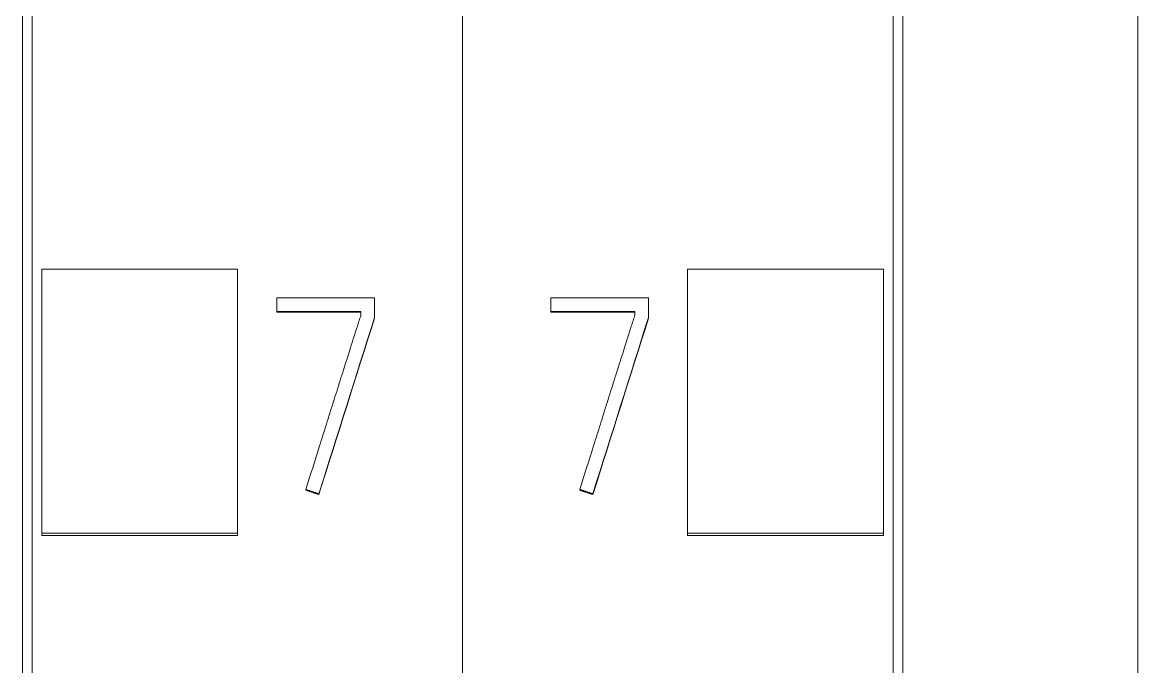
# Model space of a CAD drawing. Header units: millimetres. Extents: x 4134 to 7422, y 1400 to 3585.
# Drawn here: x 6072.95 to 6084.35, y 3314.99 to 3321.58 of the extents above; entities that cross this region are included whole.
import ezdxf

# ---------------------------------------------------------------- set-up
doc = ezdxf.new("R2010")
doc.units = ezdxf.units.MM
doc.layers.add('000-PI-Oprema', color=30, linetype='Continuous', lineweight=5)

# ---------------------------------------------------------------- blocks, each defined once
blk = doc.blocks.new('S7-1500 DQ HF - 6ES7522-1BL01-0AB0')
at = {"layer": '000-PI-Oprema', "color": 0, "linetype": 'ByBlock', "lineweight": 0}
for p, q in [((0, 134.681), (0, 21.262)), ((34.8, 134.681), (34.8, 21.262)), ((4.4, 132.4), (4.4, 23.585)), ((30.4, 23.585), (30.4, 132.4)), ((2.3, 90.572), (2.3, 93.274)), ((4.3, 93.274), (2.3, 93.274)), ((4.3, 90.572), (4.3, 93.274)), ((30.5, 90.572), (30.5, 93.274)), ((30.5, 93.274), (32.5, 93.274)), ((32.5, 90.572), (32.5, 93.274)), ((0.901, 92.839), (0.901, 92.98)), ((0.901, 92.98), (1.899, 92.98)), ((1.899, 92.98), (1.899, 92.779)), ((32.901, 92.839), (32.901, 92.98)), ((32.901, 92.98), (33.899, 92.98)), ((33.899, 92.98), (33.899, 92.779)), ((1.761, 92.839), (0.901, 92.839)), ((0.901, 92.839), (0.901, 92.833)), ((0.901, 92.833), (1.761, 92.833)), ((1.761, 92.801), (1.761, 92.839)), ((32.901, 92.839), (32.901, 92.833)), ((33.761, 92.839), (32.901, 92.839)), ((32.901, 92.833), (33.761, 92.833)), ((33.761, 92.801), (33.761, 92.839)), ((1.899, 92.779), (1.899, 92.772)), ((33.899, 92.779), (33.899, 92.772)), ((1.198, 91.019), (1.198, 91.013)), ((1.331, 90.975), (1.331, 90.969)), ((33.198, 91.019), (33.198, 91.013)), ((33.331, 90.975), (33.331, 90.969)), ((4.3, 90.572), (2.3, 90.572)), ((2.3, 90.549), (2.3, 90.572)), ((4.3, 90.549), (2.3, 90.549)), ((4.3, 90.549), (4.3, 90.572)), ((30.5, 90.549), (30.5, 90.572)), ((30.5, 90.572), (32.5, 90.572)), ((30.5, 90.549), (32.5, 90.549)), ((32.5, 90.549), (32.5, 90.572))]:
    blk.add_line(p, q, dxfattribs=at)
at = {"layer": '000-PI-Oprema', "color": 7, "linetype": 'Continuous', "lineweight": 13}
for centre, major_axis, ratio, start_param, end_param in [((-3.089, 15.101), (313.738, 999.409), 0.017713, 1.498557, 1.500366), ((-3.018, 16.231), (311.41, 991.927), 0.017584, 1.499077, 1.5009), ((28.877, 14.546), (314.869, 1003.042), 0.017776, 1.498303, 1.500106), ((28.931, 15.398), (313.115, 997.405), 0.01768, 1.498694, 1.500508)]:
    blk.add_ellipse(centre, major_axis=major_axis, ratio=ratio, start_param=start_param, end_param=end_param, dxfattribs=at)
at = {"layer": '000-PI-Oprema', "color": 0, "linetype": 'ByBlock', "lineweight": 0}
for points, knots in [([(4.5, 132.586), (4.5, 129.542), (4.5, 119.972), (4.5, 105.802), (4.5, 91.235), (4.5, 77.025), (4.5, 62.731), (4.5, 47.245), (4.5, 34.605), (4.5, 26.64), (4.5, 23.299)], [0, 0, 0, 0, 0.083934, 0.263736, 0.389889, 0.484142, 0.653794, 0.78188, 0.908517, 1, 1, 1, 1]), ([(30.3, 23.299), (30.3, 26.64), (30.3, 34.605), (30.3, 47.245), (30.3, 62.731), (30.3, 77.025), (30.3, 91.235), (30.3, 105.802), (30.3, 119.972), (30.3, 129.542), (30.3, 132.586)], [0, 0, 0, 0, 0.091483, 0.21812, 0.346206, 0.515858, 0.610111, 0.736264, 0.916066, 1, 1, 1, 1]), ([(6.9, 129.52), (6.9, 127.497), (6.9, 118.948), (6.9, 105.802), (6.9, 91.235), (6.9, 77.025), (6.9, 62.731), (6.9, 47.245), (6.9, 34.486), (6.9, 25.605), (6.9, 21.348), (6.9, 20.55)], [0, 0, 0, 0, 0.055935, 0.236292, 0.362833, 0.457376, 0.627551, 0.756032, 0.883059, 0.978086, 1, 1, 1, 1]), ([(1.198, 91.019), (1.244, 91.168), (1.291, 91.316), (1.361, 91.539), (1.385, 91.613), (1.431, 91.762), (1.454, 91.836), (1.489, 91.948), (1.501, 91.985), (1.525, 92.059), (1.536, 92.096), (1.571, 92.207), (1.595, 92.282), (1.642, 92.43), (1.665, 92.504), (1.7, 92.616), (1.712, 92.653), (1.73, 92.708), (1.736, 92.727), (1.745, 92.755), (1.748, 92.764), (1.754, 92.782), (1.757, 92.792), (1.761, 92.801)], [0, 0, 0, 0, 0.25, 0.25, 0.375, 0.375, 0.5, 0.5, 0.5625, 0.5625, 0.625, 0.625, 0.75, 0.75, 0.875, 0.875, 0.9375, 0.9375, 0.96875, 0.96875, 0.984375, 0.984375, 1, 1, 1, 1]), ([(33.198, 91.019), (33.244, 91.168), (33.291, 91.316), (33.361, 91.539), (33.385, 91.613), (33.431, 91.762), (33.454, 91.836), (33.489, 91.948), (33.501, 91.985), (33.525, 92.059), (33.536, 92.096), (33.571, 92.207), (33.595, 92.282), (33.642, 92.43), (33.665, 92.504), (33.7, 92.616), (33.712, 92.653), (33.73, 92.708), (33.736, 92.727), (33.745, 92.755), (33.748, 92.764), (33.754, 92.782), (33.757, 92.792), (33.761, 92.801)], [0, 0, 0, 0, 0.25, 0.25, 0.375, 0.375, 0.5, 0.5, 0.5625, 0.5625, 0.625, 0.625, 0.75, 0.75, 0.875, 0.875, 0.9375, 0.9375, 0.96875, 0.96875, 0.984375, 0.984375, 1, 1, 1, 1])]:
    blk.add_open_spline(points, degree=3, knots=knots, dxfattribs=at)
for points, weights in [([(1.331, 90.975), (1.264, 90.997), (1.198, 91.019)], [0.499999570966, 0.500000429034, 0.499999570966]), ([(1.198, 91.013), (1.264, 90.991), (1.331, 90.969)], [0.500000086338, 0.499999913662, 0.500000086338]), ([(33.331, 90.975), (33.264, 90.997), (33.198, 91.019)], [0.500000745071, 0.499999254929, 0.500000745071]), ([(33.198, 91.013), (33.264, 90.991), (33.331, 90.969)], [0.500000506384, 0.499999493616, 0.500000506384])]:
    blk.add_rational_spline(points, weights, degree=2, dxfattribs=at)

msp = doc.modelspace()

# ---------------------------------------------------------------- block references
at = {"layer": '000-PI-Oprema', "color": 0, "linetype": 'ByBlock', "lineweight": 0}
for p in [(6042.648, 3225.785), (6077.448, 3225.785)]:
    msp.add_blockref('S7-1500 DQ HF - 6ES7522-1BL01-0AB0', p, dxfattribs=at)

doc.saveas('drawing.dxf')
